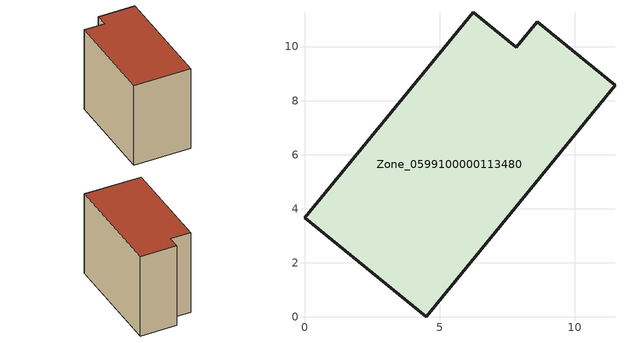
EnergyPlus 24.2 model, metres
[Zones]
Zone_0599100000113480
 floor ground (C_G): 4.5,0 0,3.67 6.24,11.27 7.84,9.97 8.61,10.91 11.49,8.57 z0
 wall outside (C_F): 8.61,10.91 7.84,9.97 6.24,11.27 0,3.67 4.5,0 11.49,8.57 8.61,10.91 z0:8.8
 roof outside (C_R): 4.5,0 11.49,8.57 8.61,10.91 7.84,9.97 6.24,11.27 0,3.67 z8.8
[BUILDING]
Pand.0599100000113480: North Axis=0; Terrain=City; Loads Convergence Tolerance Value=0.04; Temperature Convergence Tolerance Value=0.4; Solar Distribution=FullExterior; Maximum Number of Warmup Days=25; Minimum Number of Warmup Days=1
[Site:Location]
Rotterdam.The.Hague.AP_ZH_NLD Design_Conditions: Latitude=51.96; Longitude=4.45; Time Zone=1; Elevation=-4.5
[SITE:GROUNDTEMPERATURE:BUILDINGSURFACE]
18, 18, 18, 18, 18, 18, 18, 18, 18, 18, 18, 18
[MATERIAL] Thermal Absorptance=0.9; Solar Absorptance=0.7; Visible Absorptance=0.7
Name | Roughness | Thickness | Conductivity | Density | Specific Heat
G.TI.1946 | MediumSmooth | 0.15 | 1 | 540 | 1210
F.TI.1946 | Rough | 0.3 | 0.857143 | 1920 | 840
R.TI.1946 | MediumRough | 0.2 | 0.1 | 1500 | 1000
[CONSTRUCTION]
C_G: G.TI.1946
C_F: F.TI.1946
C_R: R.TI.1946
[ZONE]
Zone_0599100000113480: Type=1; Multiplier=1; Ceiling Height=Autocalculate; Volume=Autocalculate; Floor Area=autocalculate; Part of Total Floor Area=Yes
[ZONEINFILTRATION:DESIGNFLOWRATE]
Infil_Zone_0599100000113480: Zone or ZoneList or Space or SpaceList=Zone_0599100000113480; Schedule=AlwaysOn; Design Flow Rate Calculation Method=Flow/Area; Flow Rate per Floor Area=0.003; Constant Term Coefficient=1; Temperature Term Coefficient=0; Velocity Term Coefficient=0; Velocity Squared Term Coefficient=0
[HVACTEMPLATE:ZONE:IDEALLOADSAIRSYSTEM]
Zone_0599100000113480: Maximum Heating Supply Air Temperature=50; Minimum Cooling Supply Air Temperature=13; Maximum Heating Supply Air Humidity Ratio=0.0156; Minimum Cooling Supply Air Humidity Ratio=0.0077; Heating Limit=NoLimit; Cooling Limit=NoLimit; Dehumidification Control Type=ConstantSensibleHeatRatio; Cooling Sensible Heat Ratio=0.7; Dehumidification Setpoint=60; Humidification Control Type=None; Humidification Setpoint=30; Outdoor Air Method=None; Outdoor Air Flow Rate per Person=0.00944; Outdoor Air Flow Rate per Zone Floor Area=0; Outdoor Air Flow Rate per Zone=0; Demand Controlled Ventilation Type=None; Outdoor Air Economizer Type=NoEconomizer; Heat Recovery Type=None; Sensible Heat Recovery Effectiveness=0.7; Latent Heat Recovery Effectiveness=0.65
[ZONECONTROL:THERMOSTAT]
ThermostatControl_Zone_0599100000113480: Zone or ZoneList=Zone_0599100000113480; Control Type Schedule=DualSetpointControlType; Control 1=Thermostat_Zone_0599100000113480; Temperature Difference Between Cutout And Setpoint=0
[THERMOSTATSETPOINT:DUALSETPOINT]
Thermostat_Zone_0599100000113480: Heating Setpoint Temperature Schedule=HeatingSetpoint_Zone_0599100000113480; Cooling Setpoint Temperature Schedule=CoolingSetpoint_Zone_0599100000113480
[SCHEDULE:COMPACT]
HeatingSetpoint_Zone_0599100000113480: Through: 12/31, For: AllDays, Until: 24:00, 21
CoolingSetpoint_Zone_0599100000113480: Through: 12/31, For: AllDays, Until: 24:00, 24
DualSetpointControlType: Through: 12/31, For: AllDays, Until: 24:00, 4
AlwaysOn: Through: 12/31, For: AllDays, Until: 24:00, 1
